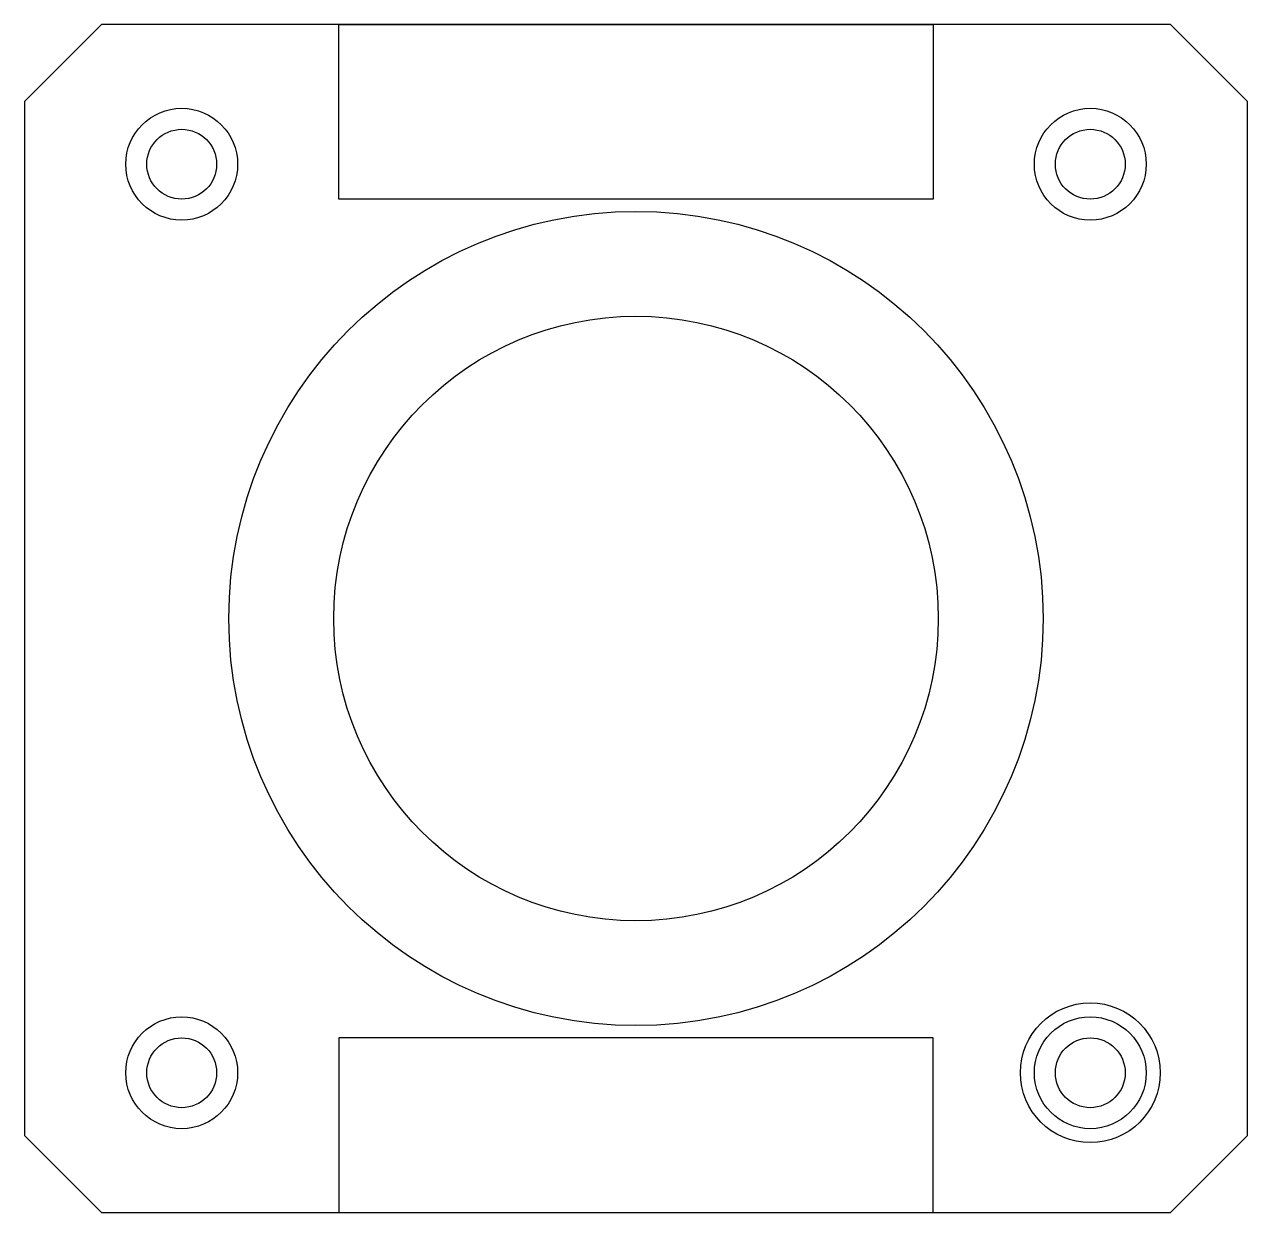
# Model space of a CAD drawing. Header units: millimetres. Extents: x -17.5 to 17.5, y -17 to 17.
import ezdxf

# ---------------------------------------------------------------- set-up
doc = ezdxf.new("R2010")
doc.units = ezdxf.units.MM
doc.layers.get('0').update_dxf_attribs({"linetype": 'CONTINUOUS'})

msp = doc.modelspace()

# ---------------------------------------------------------------- linework, layer by layer
for p, q in [((-15.3, 17), (-17.5, 14.8)), ((15.3, 17), (-15.3, 17)), ((17.5, 14.8), (15.3, 17)), ((-17.5, 14.8), (-17.5, -14.8)), ((17.5, -14.8), (17.5, 14.8)), ((-17.5, -14.8), (-15.3, -17)), ((15.3, -17), (17.5, -14.8)), ((-15.3, -17), (15.3, -17))]:
    msp.add_line(p, q)
for points in [[(-8.5, 17), (8.5, 17), (8.5, 12), (-8.5, 12)], [(-8.5, -17), (8.5, -17), (8.5, -12), (-8.5, -12)]]:
    msp.add_lwpolyline(points, close=True)
for centre, radius in [((-13, 13), 1.6), ((13, 13), 1.6), ((-13, 13), 1), ((13, 13), 1), ((0, 0), 11.65), ((0, 0), 8.65), ((13, -13), 2), ((-13, -13), 1.6), ((13, -13), 1.6), ((-13, -13), 1), ((13, -13), 1)]:
    msp.add_circle(centre, radius)

doc.saveas('drawing.dxf')
